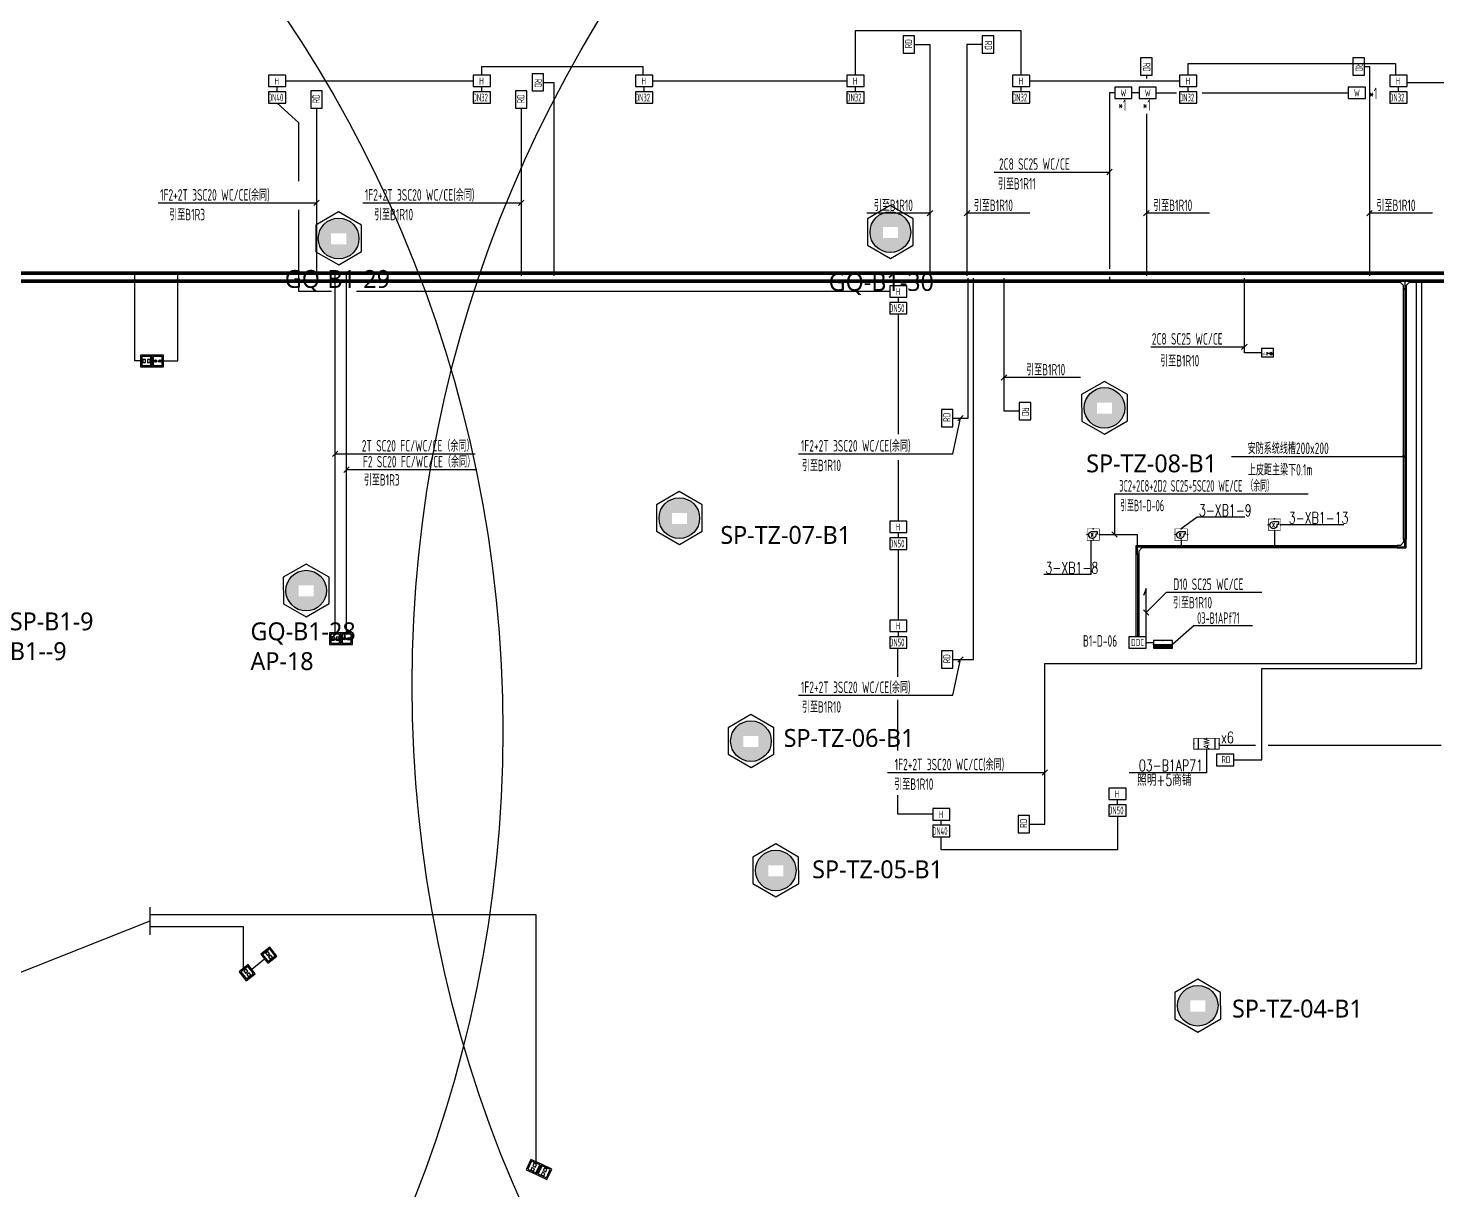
# Model space of a CAD drawing. Extents: x 0 to 3879896, y -114000 to 391286.
# Drawn here: x 2031749 to 2086925, y 274638 to 320135 of the extents above; entities that cross this region are included whole.
import ezdxf
from ezdxf.enums import TextEntityAlignment as Align

# ---------------------------------------------------------------- set-up
doc = ezdxf.new("R2010")
doc.units = 0
doc.header["$LTSCALE"] = 1000
doc.header["$MEASUREMENT"] = 0
doc.layers.get('0').update_dxf_attribs({"linetype": 'CONTINUOUS'})
for name, color, linetype in [('AP', 7, 'CONTINUOUS'), ('CABLETRAY_DOTE', 5, 'CONTINUOUS'), ('CABLETRAY_WEAK', 6, 'CONTINUOUS'), ('E-L-LAMP', 11, 'CONTINUOUS'), ('T-BAS', 11, '485_LINE'), ('T-BSA TEXT', 7, '485_LINE'), ('T-I-CHANNELS', 2, 'CONTINUOUS'), ('T-METER DATA', 150, 'C_LINE'), ('T-R-INTEGRATE', 1, 'CONTINUOUS'), ('T-SYSTEM BLOCK', 4, 'CONTINUOUS'), ('T-TEXT', 7, 'CONTINUOUS'), ('T-TL', 2, 'CONTINUOUS'), ('WALL', 2, 'CONTINUOUS'), ('WIRE-通讯', 4, 'CONTINUOUS')]:
    doc.layers.add(name, color=color, linetype=linetype)
doc.styles.add('_TCH_LABEL', font='COMPLEX', dxfattribs={"bigfont": 'GBCBIG'})
doc.styles.add('_TEL_DIM', font='SIMPLEX', dxfattribs={"width": 0.8, "height": 3.5, "bigfont": 'HZTXT'})
doc.styles.add('GBSTYLE', font='gbxwxt.shx', dxfattribs={"width": 0.6, "bigfont": 'gbhzfs.shx'})
doc.styles.add('HZTXT1', font='txtd.shx', dxfattribs={"width": 0.7, "bigfont": 'hztxt.shx'})
doc.styles.get("Standard").update_dxf_attribs({"font": 'GBENOR', "bigfont": 'GBCBIG'})
doc.linetypes.add('485_LINE', pattern='A,25.7,-3.58,["485",Standard,S=2.54,R=0,X=-3.2,Y=-1.27],-3.85', length=33.13)
doc.linetypes.add('C_LINE', pattern='A,25.7,-2.08,["C",Standard,S=2.54,R=0,X=-0.54,Y=-1.27],-2.35', length=30.13)

# ---------------------------------------------------------------- blocks, each defined once
blk = doc.blocks.new('空调抄费表')
at = {"layer": 'T-SYSTEM BLOCK'}
blk.add_lwpolyline([(-338, 0), (338, 0), (338, 450), (-338, 450)], close=True, dxfattribs=at)
at = {"layer": 'T-TEXT', "style": 'GBSTYLE', "width": 0.7}
blk.add_text('H', height=281, dxfattribs=at).set_placement((-106, 76))
blk = doc.blocks.new('A$C78FD1D7B')
at = {"layer": 'T-SYSTEM BLOCK'}
blk.add_lwpolyline([(-300, 0), (300, 0), (300, 400), (-300, 400)], close=True, dxfattribs=at)
at = {"layer": 'T-TEXT', "style": 'GBSTYLE', "width": 0.7}
blk.add_text('RD', height=250, dxfattribs=at).set_placement((-129, 88))
blk = doc.blocks.new('*X637')
at = {"color": 0}
for p, q in [((-250, 33), (-183, 100)), ((-250, 68), (-218, 100)), ((-247, 0), (-147, 100)), ((-212, 0), (-112, 100)), ((-177, 0), (-77, 100)), ((-141, 0), (-41, 100)), ((-106, 0), (-6, 100)), ((-71, 0), (29, 100)), ((-35, 0), (65, 100)), ((0, 0), (100, 100)), ((35, 0), (135, 100)), ((71, 0), (171, 100)), ((106, 0), (206, 100)), ((141, 0), (241, 100)), ((177, 0), (250, 73)), ((212, 0), (250, 38)), ((247, 0), (250, 3))]:
    blk.add_line(p, q, dxfattribs=at)
blk = doc.blocks.new('$equip$00001414')
for p, q in [((0.75, 0.6), (-0.75, 0.6)), ((-0.75, 0.6), (-0.75, 0)), ((-0.75, 0.3), (0.75, 0.3)), ((-0.75, 0), (0.75, 0)), ((0.75, 0), (0.75, 0.6))]:
    blk.add_line(p, q)
at = {"const_width": 0.3}
blk.add_lwpolyline([(-0.75, 0.15), (0.75, 0.15)], dxfattribs=at)
for p in [(-0.75, 0.3), (0, 0.6), (0, 0), (0.75, 0.3)]:
    blk.add_point(p)
at = {"xscale": 0.00300000000061118, "yscale": 0.00300000000061118, "zscale": 0.00300000000061118}
blk.add_blockref('*X637', (0, 0), dxfattribs=at)
at = {"style": '_TCH_LABEL', "flags": 9}
blk.add_attdef('A', (0, 0), '', height=0.00002, dxfattribs=at)
blk = doc.blocks.new('DDC')
at = {"layer": 'T-SYSTEM BLOCK'}
blk.add_lwpolyline([(-300, -400), (300, -400), (300, 0), (-300, 0)], close=True, dxfattribs=at)
at = {"layer": 'T-TEXT', "style": 'GBSTYLE', "width": 0.7}
blk.add_text('DDC', height=250, dxfattribs=at).set_placement((5, -324), align=Align.CENTER)
blk = doc.blocks.new('$equip_U$00000265(GZ顾恪)')
at = {"linetype": 'Continuous'}
for p, q in [((-0.54, 0.7), (-0.54, 0)), ((0.54, 0.7), (0.54, 0))]:
    blk.add_line(p, q, dxfattribs=at)
at = {"const_width": 0.06}
blk.add_lwpolyline([(-0.82, 0.7), (0.82, 0.7), (0.82, 0), (-0.82, 0)], close=True, dxfattribs=at)
for p in [(-0.82, 0.35), (0, 0.7), (0, 0), (0.82, 0.35)]:
    blk.add_point(p)
at = {"color": 7, "style": '_TCH_LABEL'}
blk.add_attdef('$TEXT$', text='', height=0.36, dxfattribs=at).set_placement((-0.004, 0.344), align=Align.MIDDLE_CENTER)
at = {"color": 7, "style": '_TCH_LABEL', "flags": 1}
blk.add_attdef('A', text='', height=0.000025, dxfattribs=at).set_placement((0, 0), align=Align.MIDDLE_CENTER)
blk = doc.blocks.new('$equip_U$00000289(PC-201201232)')
at = {"const_width": 0.075}
blk.add_lwpolyline([(-0.9, 1.68), (-0.9, 0), (0.9, 0), (0.9, 1.68)], close=True, dxfattribs=at)
blk.add_lwpolyline([(0.58, 1.3), (0.58, 0.89), (0.37, 0.89, -2.805884), (-0.14, 1.3)], format="xyb", close=True)
for p in [(-0.9, 0.84), (0, 1.68), (0, 0), (0.9, 0.84)]:
    blk.add_point(p)
at = {"color": 7, "style": '_TCH_LABEL'}
blk.add_attdef('$TEXT$', text='', height=0.5, dxfattribs=at).set_placement((-0.15, 0.79), align=Align.MIDDLE_CENTER)
at = {"color": 7, "style": '_TEL_DIM', "flags": 1}
blk.add_attdef('A', text='', height=0.000025, dxfattribs=at).set_placement((0, 0), align=Align.MIDDLE_CENTER)
blk = doc.blocks.new('T-D2T')
at = {"layer": 'T-SYSTEM BLOCK'}
for points in [[(0, 0), (450, 0), (450, 450), (0, 450)], [(50, 50), (400, 50), (400, 400), (50, 400)], [(87, 169), (199, 169), (199, 281), (87, 281)], [(271, 169), (383, 169), (383, 281), (271, 281)]]:
    blk.add_lwpolyline(points, close=True, dxfattribs=at)
blk = doc.blocks.new('GX')
at = {"layer": 'T-R-INTEGRATE'}
h = blk.add_hatch(color=256, dxfattribs=at)
edge = h.paths.add_edge_path()
edge.add_arc((137, 0), 50, 0, 360)
h = blk.add_hatch(color=256, dxfattribs=at)
edge = h.paths.add_edge_path()
edge.add_arc((312, 0), 50, 0, 360)
for p, q in [((400, 175), (50, 175)), ((50, 175), (50, -175)), ((400, -175), (400, 175)), ((50, -175), (400, -175))]:
    blk.add_line(p, q, dxfattribs=at)
blk.add_lwpolyline([(0, -225), (450, -225), (450, 225), (0, 225)], close=True, dxfattribs=at)
for centre in [(137, 0), (312, 0)]:
    blk.add_circle(centre, 50, dxfattribs=at)
blk = doc.blocks.new('E-017')
at = {"layer": 'E-L-LAMP'}
for p, q in [((0, 150), (0, -150)), ((150, -150), (-150, -150))]:
    blk.add_line(p, q, dxfattribs=at)
for radius in [150, 100]:
    blk.add_circle((0, 300), radius, dxfattribs=at)
blk = doc.blocks.new('抄表水表')
at = {"layer": 'T-SYSTEM BLOCK'}
blk.add_lwpolyline([(-338, 0), (338, 0), (338, 450), (-338, 450)], close=True, dxfattribs=at)
at = {"layer": 'T-TEXT', "style": 'GBSTYLE', "width": 0.7}
blk.add_text('W', height=281, dxfattribs=at).set_placement((-113, 83))
blk = doc.blocks.new('A$C78191958')
at = {"layer": 'T-METER DATA'}
for p in [(90288, 51248, 0), (91241, 51248, 0), (99434, 51248, 0)]:
    blk.add_blockref('抄表水表', p, dxfattribs=at)
at = {"layer": 'T-BSA TEXT', "linetype": 'ByBlock', "style": 'GBSTYLE', "width": 0.7}
for p in [(99916, 51224, 0), (90095, 50774, 0), (91048, 50774, 0)]:
    blk.add_text('*1', height=450, dxfattribs=at).set_placement(p)

msp = doc.modelspace()

# ---------------------------------------------------------------- hatches: boundary and pattern name
at = {"layer": 'T-TEXT', "linetype": 'ByBlock'}
h = msp.add_hatch(color=256, dxfattribs=at)
edge = h.paths.add_edge_path()
edge.add_arc((2085621.4, 303364.6), 37.5, 0, 360)
at = {"layer": 'WALL', "linetype": 'ByBlock'}
h = msp.add_hatch(dxfattribs=at)
h.set_pattern_fill('ESCHER', color=3)
h.set_pattern_definition([(60, (-811727.8, -2089618.995), (-30.47999999, -7e-09), [27.94, -2.54]), (180, (-811727.8, -2089618.995), (15.24, -26.3964543), [27.94, -2.54]), (300, (-811727.8, -2089618.995), (30.47999999, -7e-09), [27.94, -2.54]), (60, (-811725.26, -2089618.995), (-30.47999999, -7e-09), [5.08, -25.4]), (300, (-811725.26, -2089618.995), (30.47999999, -7e-09), [5.08, -25.4]), (60, (-811729.07, -2089616.795), (-30.47999999, -7e-09), [5.08, -25.4]), (180, (-811729.07, -2089616.795), (15.24, -26.3964543), [5.08, -25.4]), (300, (-811729.07, -2089621.194), (30.47999999, -7e-09), [5.08, -25.4]), (180, (-811729.07, -2089621.194), (15.24, -26.3964543), [5.08, -25.4]), (60, (-811737.96, -2089618.995), (-30.47999999, -7e-09), [5.08, -25.4]), (300, (-811737.96, -2089618.995), (30.47999999, -7e-09), [5.08, -25.4]), (60, (-811722.72, -2089627.793), (-30.47999999, -7e-09), [5.08, -25.4]), (180, (-811722.72, -2089627.793), (15.24, -26.3964543), [5.08, -25.4]), (300, (-811722.72, -2089610.196), (30.47999999, -7e-09), [5.08, -25.4]), (180, (-811722.72, -2089610.196), (15.24, -26.3964543), [5.08, -25.4]), (0, (-811722.72, -2089614.595), (-15.24, 26.3964543), [17.78, -12.7]), (0, (-811722.72, -2089623.394), (-15.24, 26.3964543), [17.78, -12.7]), (120, (-811726.53, -2089612.395), (-30.47999999, 7e-09), [17.78, -12.7]), (120, (-811734.15, -2089616.795), (-30.47999999, 7e-09), [17.78, -12.7]), (240, (-811734.15, -2089621.194), (15.23999999, -26.3964543), [17.78, -12.7]), (240, (-811726.53, -2089625.594), (15.23999999, -26.3964543), [17.78, -12.7])])
h.paths.add_polyline_path([(2064724, 312147.1, 1), (2066315.9, 312147.1, 1)])
h.paths.add_polyline_path([(2065814.3, 312352.1), (2065814.3, 311917.6), (2065226.3, 311917.6), (2065226.3, 312352.1)], flags=16)
h = msp.add_hatch(dxfattribs=at)
h.set_pattern_fill('ESCHER', color=3)
h.set_pattern_definition([(60, (-833337.8, -2089868.995), (-30.47999999, -7e-09), [27.94, -2.54]), (180, (-833337.8, -2089868.995), (15.24, -26.3964543), [27.94, -2.54]), (300, (-833337.8, -2089868.995), (30.47999999, -7e-09), [27.94, -2.54]), (60, (-833335.26, -2089868.995), (-30.47999999, -7e-09), [5.08, -25.4]), (300, (-833335.26, -2089868.995), (30.47999999, -7e-09), [5.08, -25.4]), (60, (-833339.07, -2089866.795), (-30.47999999, -7e-09), [5.08, -25.4]), (180, (-833339.07, -2089866.795), (15.24, -26.3964543), [5.08, -25.4]), (300, (-833339.07, -2089871.194), (30.47999999, -7e-09), [5.08, -25.4]), (180, (-833339.07, -2089871.194), (15.24, -26.3964543), [5.08, -25.4]), (60, (-833347.96, -2089868.995), (-30.47999999, -7e-09), [5.08, -25.4]), (300, (-833347.96, -2089868.995), (30.47999999, -7e-09), [5.08, -25.4]), (60, (-833332.72, -2089877.793), (-30.47999999, -7e-09), [5.08, -25.4]), (180, (-833332.72, -2089877.793), (15.24, -26.3964543), [5.08, -25.4]), (300, (-833332.72, -2089860.196), (30.47999999, -7e-09), [5.08, -25.4]), (180, (-833332.72, -2089860.196), (15.24, -26.3964543), [5.08, -25.4]), (0, (-833332.72, -2089864.595), (-15.24, 26.3964543), [17.78, -12.7]), (0, (-833332.72, -2089873.394), (-15.24, 26.3964543), [17.78, -12.7]), (120, (-833336.53, -2089862.395), (-30.47999999, 7e-09), [17.78, -12.7]), (120, (-833344.15, -2089866.795), (-30.47999999, 7e-09), [17.78, -12.7]), (240, (-833344.15, -2089871.194), (15.23999999, -26.3964543), [17.78, -12.7]), (240, (-833336.53, -2089875.594), (15.23999999, -26.3964543), [17.78, -12.7])])
h.paths.add_polyline_path([(2043114, 311897.1, 1), (2044705.9, 311897.1, 1)])
h.paths.add_polyline_path([(2044204.3, 312102.1), (2044204.3, 311667.6), (2043616.3, 311667.6), (2043616.3, 312102.1)], flags=16)
h = msp.add_hatch(dxfattribs=at)
h.set_pattern_fill('ESCHER', color=1)
h.set_pattern_definition([(60, (-803337.977, -2096503.475), (-30.47999999, -7e-09), [27.94, -2.54]), (180, (-803337.977, -2096503.475), (15.24, -26.3964543), [27.94, -2.54]), (300, (-803337.977, -2096503.475), (30.47999999, -7e-09), [27.94, -2.54]), (60, (-803335.437, -2096503.475), (-30.47999999, -7e-09), [5.08, -25.4]), (300, (-803335.437, -2096503.475), (30.47999999, -7e-09), [5.08, -25.4]), (60, (-803339.247, -2096501.275), (-30.47999999, -7e-09), [5.08, -25.4]), (180, (-803339.247, -2096501.275), (15.24, -26.3964543), [5.08, -25.4]), (300, (-803339.247, -2096505.675), (30.47999999, -7e-09), [5.08, -25.4]), (180, (-803339.247, -2096505.675), (15.24, -26.3964543), [5.08, -25.4]), (60, (-803348.137, -2096503.475), (-30.47999999, -7e-09), [5.08, -25.4]), (300, (-803348.137, -2096503.475), (30.47999999, -7e-09), [5.08, -25.4]), (60, (-803332.897, -2096512.274), (-30.47999999, -7e-09), [5.08, -25.4]), (180, (-803332.897, -2096512.274), (15.24, -26.3964543), [5.08, -25.4]), (300, (-803332.897, -2096494.676), (30.47999999, -7e-09), [5.08, -25.4]), (180, (-803332.897, -2096494.676), (15.24, -26.3964543), [5.08, -25.4]), (0, (-803332.897, -2096499.076), (-15.24, 26.3964543), [17.78, -12.7]), (0, (-803332.897, -2096507.874), (-15.24, 26.3964543), [17.78, -12.7]), (120, (-803336.707, -2096496.876), (-30.47999999, 7e-09), [17.78, -12.7]), (120, (-803344.327, -2096501.275), (-30.47999999, 7e-09), [17.78, -12.7]), (240, (-803344.327, -2096505.675), (15.23999999, -26.3964543), [17.78, -12.7]), (240, (-803336.707, -2096510.074), (15.23999999, -26.3964543), [17.78, -12.7])])
h.paths.add_polyline_path([(2073113.8, 305262.7, 1), (2074705.7, 305262.7, 1)])
h.paths.add_polyline_path([(2074204.2, 305467.6), (2074204.2, 305033.1), (2073616.1, 305033.1), (2073616.1, 305467.6)], flags=16)
h = msp.add_hatch(dxfattribs=at)
h.set_pattern_fill('ESCHER', color=1)
h.set_pattern_definition([(60, (-819993.55, -2100819.58), (-30.47999999, -7e-09), [27.94, -2.54]), (180, (-819993.55, -2100819.58), (15.24, -26.3964543), [27.94, -2.54]), (300, (-819993.55, -2100819.58), (30.47999999, -7e-09), [27.94, -2.54]), (60, (-819991.01, -2100819.58), (-30.47999999, -7e-09), [5.08, -25.4]), (300, (-819991.01, -2100819.58), (30.47999999, -7e-09), [5.08, -25.4]), (60, (-819994.82, -2100817.38), (-30.47999999, -7e-09), [5.08, -25.4]), (180, (-819994.82, -2100817.38), (15.24, -26.3964543), [5.08, -25.4]), (300, (-819994.82, -2100821.78), (30.47999999, -7e-09), [5.08, -25.4]), (180, (-819994.82, -2100821.78), (15.24, -26.3964543), [5.08, -25.4]), (60, (-820003.71, -2100819.58), (-30.47999999, -7e-09), [5.08, -25.4]), (300, (-820003.71, -2100819.58), (30.47999999, -7e-09), [5.08, -25.4]), (60, (-819988.47, -2100828.378), (-30.47999999, -7e-09), [5.08, -25.4]), (180, (-819988.47, -2100828.378), (15.24, -26.3964543), [5.08, -25.4]), (300, (-819988.47, -2100810.78), (30.47999999, -7e-09), [5.08, -25.4]), (180, (-819988.47, -2100810.78), (15.24, -26.3964543), [5.08, -25.4]), (0, (-819988.47, -2100815.18), (-15.24, 26.3964543), [17.78, -12.7]), (0, (-819988.47, -2100823.979), (-15.24, 26.3964543), [17.78, -12.7]), (120, (-819992.28, -2100812.98), (-30.47999999, 7e-09), [17.78, -12.7]), (120, (-819999.9, -2100817.38), (-30.47999999, 7e-09), [17.78, -12.7]), (240, (-819999.9, -2100821.78), (15.23999999, -26.3964543), [17.78, -12.7]), (240, (-819992.28, -2100826.178), (15.23999999, -26.3964543), [17.78, -12.7])])
h.paths.add_polyline_path([(2056458.2, 300946.5, 1), (2058050.2, 300946.5, 1)])
h.paths.add_polyline_path([(2057548.6, 301151.5), (2057548.6, 300717), (2056960.6, 300717), (2056960.6, 301151.5)], flags=16)
h = msp.add_hatch(dxfattribs=at)
h.set_pattern_fill('ESCHER', color=3)
h.set_pattern_definition([(60, (-834607.8, -2103658.995), (-30.47999999, -7e-09), [27.94, -2.54]), (180, (-834607.8, -2103658.995), (15.24, -26.3964543), [27.94, -2.54]), (300, (-834607.8, -2103658.995), (30.47999999, -7e-09), [27.94, -2.54]), (60, (-834605.26, -2103658.995), (-30.47999999, -7e-09), [5.08, -25.4]), (300, (-834605.26, -2103658.995), (30.47999999, -7e-09), [5.08, -25.4]), (60, (-834609.07, -2103656.795), (-30.47999999, -7e-09), [5.08, -25.4]), (180, (-834609.07, -2103656.795), (15.24, -26.3964543), [5.08, -25.4]), (300, (-834609.07, -2103661.194), (30.47999999, -7e-09), [5.08, -25.4]), (180, (-834609.07, -2103661.194), (15.24, -26.3964543), [5.08, -25.4]), (60, (-834617.96, -2103658.995), (-30.47999999, -7e-09), [5.08, -25.4]), (300, (-834617.96, -2103658.995), (30.47999999, -7e-09), [5.08, -25.4]), (60, (-834602.72, -2103667.793), (-30.47999999, -7e-09), [5.08, -25.4]), (180, (-834602.72, -2103667.793), (15.24, -26.3964543), [5.08, -25.4]), (300, (-834602.72, -2103650.196), (30.47999999, -7e-09), [5.08, -25.4]), (180, (-834602.72, -2103650.196), (15.24, -26.3964543), [5.08, -25.4]), (0, (-834602.72, -2103654.595), (-15.24, 26.3964543), [17.78, -12.7]), (0, (-834602.72, -2103663.394), (-15.24, 26.3964543), [17.78, -12.7]), (120, (-834606.53, -2103652.395), (-30.47999999, 7e-09), [17.78, -12.7]), (120, (-834614.15, -2103656.795), (-30.47999999, 7e-09), [17.78, -12.7]), (240, (-834614.15, -2103661.194), (15.23999999, -26.3964543), [17.78, -12.7]), (240, (-834606.53, -2103665.594), (15.23999999, -26.3964543), [17.78, -12.7])])
h.paths.add_polyline_path([(2041844, 298107.1, 1), (2043435.9, 298107.1, 1)])
h.paths.add_polyline_path([(2042934.3, 298312.1), (2042934.3, 297877.6), (2042346.3, 297877.6), (2042346.3, 298312.1)], flags=16)
h = msp.add_hatch(dxfattribs=at)
h.set_pattern_fill('ESCHER', color=1)
h.set_pattern_definition([(60, (-817188.045, -2109553.507), (-30.47999999, -7e-09), [27.94, -2.54]), (180, (-817188.045, -2109553.507), (15.24, -26.3964543), [27.94, -2.54]), (300, (-817188.045, -2109553.507), (30.47999999, -7e-09), [27.94, -2.54]), (60, (-817185.505, -2109553.507), (-30.47999999, -7e-09), [5.08, -25.4]), (300, (-817185.505, -2109553.507), (30.47999999, -7e-09), [5.08, -25.4]), (60, (-817189.315, -2109551.307), (-30.47999999, -7e-09), [5.08, -25.4]), (180, (-817189.315, -2109551.307), (15.24, -26.3964543), [5.08, -25.4]), (300, (-817189.315, -2109555.706), (30.47999999, -7e-09), [5.08, -25.4]), (180, (-817189.315, -2109555.706), (15.24, -26.3964543), [5.08, -25.4]), (60, (-817198.205, -2109553.507), (-30.47999999, -7e-09), [5.08, -25.4]), (300, (-817198.205, -2109553.507), (30.47999999, -7e-09), [5.08, -25.4]), (60, (-817182.965, -2109562.305), (-30.47999999, -7e-09), [5.08, -25.4]), (180, (-817182.965, -2109562.305), (15.24, -26.3964543), [5.08, -25.4]), (300, (-817182.965, -2109544.708), (30.47999999, -7e-09), [5.08, -25.4]), (180, (-817182.965, -2109544.708), (15.24, -26.3964543), [5.08, -25.4]), (0, (-817182.965, -2109549.107), (-15.24, 26.3964543), [17.78, -12.7]), (0, (-817182.965, -2109557.906), (-15.24, 26.3964543), [17.78, -12.7]), (120, (-817186.775, -2109546.908), (-30.47999999, 7e-09), [17.78, -12.7]), (120, (-817194.395, -2109551.307), (-30.47999999, 7e-09), [17.78, -12.7]), (240, (-817194.395, -2109555.706), (15.23999999, -26.3964543), [17.78, -12.7]), (240, (-817186.775, -2109560.106), (15.23999999, -26.3964543), [17.78, -12.7])])
h.paths.add_polyline_path([(2059263.7, 292212.6, 1), (2060855.7, 292212.6, 1)])
h.paths.add_polyline_path([(2060354.1, 292417.6), (2060354.1, 291983.1), (2059766.1, 291983.1), (2059766.1, 292417.6)], flags=16)
h = msp.add_hatch(dxfattribs=at)
h.set_pattern_fill('ESCHER', color=1)
h.set_pattern_definition([(60, (-816216.91, -2114621.325), (-30.47999999, -7e-09), [27.94, -2.54]), (180, (-816216.91, -2114621.325), (15.24, -26.3964543), [27.94, -2.54]), (300, (-816216.91, -2114621.325), (30.47999999, -7e-09), [27.94, -2.54]), (60, (-816214.37, -2114621.325), (-30.47999999, -7e-09), [5.08, -25.4]), (300, (-816214.37, -2114621.325), (30.47999999, -7e-09), [5.08, -25.4]), (60, (-816218.18, -2114619.125), (-30.47999999, -7e-09), [5.08, -25.4]), (180, (-816218.18, -2114619.125), (15.24, -26.3964543), [5.08, -25.4]), (300, (-816218.18, -2114623.525), (30.47999999, -7e-09), [5.08, -25.4]), (180, (-816218.18, -2114623.525), (15.24, -26.3964543), [5.08, -25.4]), (60, (-816227.07, -2114621.325), (-30.47999999, -7e-09), [5.08, -25.4]), (300, (-816227.07, -2114621.325), (30.47999999, -7e-09), [5.08, -25.4]), (60, (-816211.83, -2114630.124), (-30.47999999, -7e-09), [5.08, -25.4]), (180, (-816211.83, -2114630.124), (15.24, -26.3964543), [5.08, -25.4]), (300, (-816211.83, -2114612.526), (30.47999999, -7e-09), [5.08, -25.4]), (180, (-816211.83, -2114612.526), (15.24, -26.3964543), [5.08, -25.4]), (0, (-816211.83, -2114616.926), (-15.24, 26.3964543), [17.78, -12.7]), (0, (-816211.83, -2114625.724), (-15.24, 26.3964543), [17.78, -12.7]), (120, (-816215.64, -2114614.726), (-30.47999999, 7e-09), [17.78, -12.7]), (120, (-816223.26, -2114619.125), (-30.47999999, 7e-09), [17.78, -12.7]), (240, (-816223.26, -2114623.525), (15.23999999, -26.3964543), [17.78, -12.7]), (240, (-816215.64, -2114627.924), (15.23999999, -26.3964543), [17.78, -12.7])])
h.paths.add_polyline_path([(2060234.9, 287144.8, 1), (2061826.8, 287144.8, 1)])
h.paths.add_polyline_path([(2061325.2, 287349.8), (2061325.2, 286915.3), (2060737.2, 286915.3), (2060737.2, 287349.8)], flags=16)
h = msp.add_hatch(dxfattribs=at)
h.set_pattern_fill('ESCHER', color=1)
h.set_pattern_definition([(60, (-799687.496, -2119917.644), (-30.47999999, -7e-09), [27.94, -2.54]), (180, (-799687.496, -2119917.644), (15.24, -26.3964543), [27.94, -2.54]), (300, (-799687.496, -2119917.644), (30.47999999, -7e-09), [27.94, -2.54]), (60, (-799684.956, -2119917.644), (-30.47999999, -7e-09), [5.08, -25.4]), (300, (-799684.956, -2119917.644), (30.47999999, -7e-09), [5.08, -25.4]), (60, (-799688.766, -2119915.445), (-30.47999999, -7e-09), [5.08, -25.4]), (180, (-799688.766, -2119915.445), (15.24, -26.3964543), [5.08, -25.4]), (300, (-799688.766, -2119919.844), (30.47999999, -7e-09), [5.08, -25.4]), (180, (-799688.766, -2119919.844), (15.24, -26.3964543), [5.08, -25.4]), (60, (-799697.656, -2119917.644), (-30.47999999, -7e-09), [5.08, -25.4]), (300, (-799697.656, -2119917.644), (30.47999999, -7e-09), [5.08, -25.4]), (60, (-799682.416, -2119926.443), (-30.47999999, -7e-09), [5.08, -25.4]), (180, (-799682.416, -2119926.443), (15.24, -26.3964543), [5.08, -25.4]), (300, (-799682.416, -2119908.846), (30.47999999, -7e-09), [5.08, -25.4]), (180, (-799682.416, -2119908.846), (15.24, -26.3964543), [5.08, -25.4]), (0, (-799682.416, -2119913.245), (-15.24, 26.3964543), [17.78, -12.7]), (0, (-799682.416, -2119922.044), (-15.24, 26.3964543), [17.78, -12.7]), (120, (-799686.226, -2119911.045), (-30.47999999, 7e-09), [17.78, -12.7]), (120, (-799693.846, -2119915.445), (-30.47999999, 7e-09), [17.78, -12.7]), (240, (-799693.846, -2119919.844), (15.23999999, -26.3964543), [17.78, -12.7]), (240, (-799686.226, -2119924.244), (15.23999999, -26.3964543), [17.78, -12.7])])
h.paths.add_polyline_path([(2076764.3, 281848.5, 1), (2078356.2, 281848.5, 1)])
h.paths.add_polyline_path([(2077854.6, 282053.5), (2077854.6, 281619), (2077266.6, 281619), (2077266.6, 282053.5)], flags=16)

# ---------------------------------------------------------------- linework, layer by layer
at = {"layer": 'CABLETRAY_DOTE'}
msp.add_line((2097271.4, 310536.8, 0), (2013321.4, 310536.8, 0), dxfattribs=at)
at = {"layer": 'CABLETRAY_DOTE', "linetype": 'ByBlock'}
for p, q in [((2085371.4, 310227.2, 0), (2013498, 310227.2, 0)), ((2085371.4, 310227.2, 0), (2085971.4, 310227.2, 0)), ((2085671.4, 310227.2, 0), (2085671.4, 309927.2, 0)), ((2097671.4, 310227.2, 0), (2085971.4, 310227.2, 0)), ((2085671.4, 309927.2, 0), (2085671.4, 300128, 0)), ((2075197.8, 299528, 0), (2075197.8, 299828, 0)), ((2075197.8, 299828, 0), (2075497.8, 299828, 0)), ((2085371.4, 299828, 0), (2075497.8, 299828, 0)), ((2085371.4, 299828, 0), (2085671.4, 299828, 0)), ((2085671.4, 299828, 0), (2085671.4, 300128, 0)), ((2075197.8, 299528, 0), (2075197.8, 296300.5, 0))]:
    msp.add_line(p, q, dxfattribs=at)
at = {"layer": 'CABLETRAY_WEAK', "linetype": 'ByBlock'}
for p, q in [((2013498, 310277.2, 0), (2085371.4, 310277.2, 0)), ((2085371.4, 310177.2, 0), (2013498, 310177.2, 0)), ((2085371.4, 310277.2, 0), (2085371.4, 310177.2, 0)), ((2085371.4, 310277.2, 0), (2085971.4, 310277.2, 0)), ((2085371.4, 310177.2, 0), (2085371.4, 310277.2, 0)), ((2085496.4, 310177.2, 0), (2085371.4, 310177.2, 0)), ((2085621.4, 310052.2, 0), (2085496.4, 310177.2, 0)), ((2085846.4, 310177.2, 0), (2085721.4, 310052.2, 0)), ((2085971.4, 310177.2, 0), (2085846.4, 310177.2, 0)), ((2085971.4, 310177.2, 0), (2085971.4, 310277.2, 0)), ((2085971.4, 310277.2, 0), (2097671.4, 310277.2, 0)), ((2085971.4, 310277.2, 0), (2085971.4, 310177.2, 0)), ((2097671.4, 310177.2, 0), (2085971.4, 310177.2, 0)), ((2085621.4, 309927.2, 0), (2085621.4, 310052.2, 0)), ((2085621.4, 300128, 0), (2085621.4, 309927.2, 0)), ((2085621.4, 309927.2, 0), (2085721.4, 309927.2, 0)), ((2085721.4, 309927.2, 0), (2085621.4, 309927.2, 0)), ((2085721.4, 310052.2, 0), (2085721.4, 309927.2, 0)), ((2085721.4, 309927.2, 0), (2085721.4, 300128, 0)), ((2075147.8, 299528, 0), (2075147.8, 299878, 0)), ((2075147.8, 299878, 0), (2075497.8, 299878, 0)), ((2075372.8, 299778, 0), (2075247.8, 299653, 0)), ((2075247.8, 299653, 0), (2075247.8, 299528, 0)), ((2075497.8, 299778, 0), (2075372.8, 299778, 0)), ((2075497.8, 299778, 0), (2075497.8, 299878, 0)), ((2075497.8, 299878, 0), (2085371.4, 299878, 0)), ((2075497.8, 299878, 0), (2075497.8, 299778, 0)), ((2085371.4, 299778, 0), (2075497.8, 299778, 0)), ((2085371.4, 299878, 0), (2085371.4, 299778, 0)), ((2085496.4, 299878, 0), (2085371.4, 299878, 0)), ((2085371.4, 299878, 0), (2085371.4, 299778, 0)), ((2085371.4, 299778, 0), (2085721.4, 299778, 0)), ((2085621.4, 300003, 0), (2085496.4, 299878, 0)), ((2085721.4, 300128, 0), (2085621.4, 300128, 0)), ((2085721.4, 300128, 0), (2085621.4, 300128, 0)), ((2085621.4, 300128, 0), (2085621.4, 300003, 0)), ((2085721.4, 299778, 0), (2085721.4, 300128, 0)), ((2075147.8, 296300.5, 0), (2075147.8, 299528, 0)), ((2075147.8, 299528, 0), (2075247.8, 299528, 0)), ((2075247.8, 299528, 0), (2075147.8, 299528, 0)), ((2075247.8, 299528, 0), (2075247.8, 296300.5, 0)), ((2075247.8, 296300.5, 0), (2075147.8, 296300.5, 0))]:
    msp.add_line(p, q, dxfattribs=at)
at = {"layer": 'E-L-LAMP', "elevation": 0}
msp.add_lwpolyline([(2080073.2, 307424.7), (2079385.4, 307424.7), (2079385.4, 310339.9)], dxfattribs=at)
msp.add_lwpolyline([(2080073.2, 307599), (2080519.7, 307599), (2080519.7, 307250.5), (2080073.2, 307250.5)], close=True, dxfattribs=at)
at = {"layer": 'T-BAS', "linetype": 'ByBlock'}
for p, q in [((2077543.6, 300984.5), (2076912.3, 300528, 0)), ((2079399.8, 300984.5), (2077543.6, 300984.5)), ((2073707, 300303, 0), (2075197.8, 300303, 0)), ((2075197.8, 299828), (2075197.8, 300303)), ((2080562.3, 300464.6), (2080562.3, 299878)), ((2083283.2, 300689.6), (2080802.6, 300689.6)), ((2073390, 298732.7), (2073390, 300078, 0)), ((2076912.3, 300078, 0), (2076912.3, 299878)), ((2073390, 298732.7), (2071533.8, 298732.7)), ((2077422.9, 296737.8, 0), (2076572.4, 296000.5, 0)), ((2077422.9, 296737.8, 0), (2079698.8, 296737.8, 0)), ((2075535.3, 296075.5, 0), (2075822.4, 296075.5, 0))]:
    msp.add_line(p, q, dxfattribs=at)
at = {"layer": 'T-BAS', "color": 1, "linetype": 'ByBlock'}
for p, q in [((2075535.3, 298196.1, 0), (2075433.9, 297916.1, 0)), ((2075535.3, 296300.5, 0), (2075535.3, 298196.1, 0))]:
    msp.add_line(p, q, dxfattribs=at)
at = {"layer": 'T-BSA TEXT', "linetype": 'ByBlock'}
for p, q in [((2074001.7, 314395.3, 0), (2074213.8, 314607.4, 0)), ((2069582.7, 314501.3, 0), (2074107.8, 314501.3, 0)), ((2042934.4, 313188.8, 0), (2043146.6, 313401, 0)), ((2050955.5, 313188.8, 0), (2051167.6, 313401, 0)), ((2036836.7, 313294.9, 0), (2043040.5, 313294.9, 0)), ((2044857.8, 313294.9, 0), (2051061.6, 313294.9, 0)), ((2067071.4, 312890.4), (2064603.7, 312890.4)), ((2066965.4, 312784.4), (2067177.5, 312996.5)), ((2068415.4, 312784.4), (2068627.5, 312996.5)), ((2070989.2, 312890.4), (2068521.4, 312890.4)), ((2075440.4, 312784.4), (2075652.5, 312996.5)), ((2078014.2, 312890.4), (2075546.4, 312890.4)), ((2084184.8, 312784.4), (2084396.9, 312996.5)), ((2086758.6, 312890.4), (2084290.9, 312890.4)), ((2075722.4, 307655.5, 0), (2079385.4, 307655.5, 0)), ((2079279.4, 307549.4, 0), (2079491.5, 307761.5, 0)), ((2069865.4, 306348.5, 0), (2070077.5, 306560.6, 0)), ((2072973.5, 306454.5, 0), (2069971.4, 306454.5, 0)), ((2067971.4, 303468.4, 0), (2068271.4, 304863, 0)), ((2068165.4, 304756.9, 0), (2068377.5, 304969, 0)), ((2043666.2, 303362.7, 0), (2043878.3, 303574.8, 0)), ((2043772.3, 303468.7, 0), (2049255.2, 303468.7, 0)), ((2044115.4, 302738.4, 0), (2044327.5, 302950.6, 0)), ((2061923.3, 303468.4, 0), (2067971.4, 303468.4, 0)), ((2044221.4, 302844.5, 0), (2049325, 302844.5, 0)), ((2074294.8, 301898.8, 0), (2081881.2, 301898.8)), ((2074294.8, 301898.8, 0), (2074294.8, 300303)), ((2074188.8, 300409), (2074400.9, 300196.9)), ((2076337.4, 298045.3), (2075535.3, 297248.3, 0)), ((2076337.4, 298045.3), (2080069.5, 298045.3)), ((2075429.3, 297354.3, 0), (2075641.4, 297142.2, 0)), ((2067971.4, 294011.3, 0), (2068271.4, 295405.9, 0)), ((2068165.4, 295299.8, 0), (2068377.5, 295512, 0)), ((2061923.3, 294011.3, 0), (2067971.4, 294011.3, 0)), ((2065405.9, 290986.2, 0), (2071573.1, 290986.2, 0)), ((2071467, 290880.2, 0), (2071679.1, 291092.3, 0))]:
    msp.add_line(p, q, dxfattribs=at)
at = {"layer": 'T-I-CHANNELS'}
for p, q in [((2013321.4, 310586.8, 0), (2097271.4, 310586.8, 0)), ((2097271.4, 310486.8, 0), (2013321.4, 310486.8, 0))]:
    msp.add_line(p, q, dxfattribs=at)
at = {"layer": 'T-METER DATA', "linetype": 'ByBlock'}
for p, q in [((2064154.3, 318296.7, 0), (2064154.3, 320047.4, 0)), ((2064154.3, 320047.4, 0), (2070625, 320047.4, 0)), ((2070625, 320047.4, 0), (2070625, 318296.7, 0)), ((2049519.4, 318296.7, 0), (2049519.4, 318629, 0)), ((2049519.4, 318629, 0), (2055819.3, 318629, 0)), ((2055819.3, 318629, 0), (2055819.3, 318296.7, 0)), ((2077187.2, 318296.7, 0), (2077187.2, 318751.4, 0)), ((2077187.2, 318751.4, 0), (2085307, 318751.4, 0)), ((2085307, 318751.4, 0), (2085307, 318296.7, 0)), ((2041835.8, 318071.7, 0), (2049181.9, 318071.7, 0)), ((2056211.2, 318071.7, 0), (2063816.8, 318071.7, 0)), ((2070982.3, 318071.7, 0), (2076849.7, 318071.7, 0)), ((2099446.8, 317994.4), (2085756.9, 317994.4, 0)), ((2074307.8, 317603.5), (2074107.8, 317603.5)), ((2074107.8, 317603.5), (2074107.8, 310704, 0)), ((2075260.1, 317603.5), (2074982.8, 317603.5)), ((2075935.1, 317603.5), (2076731.4, 317603.5)), ((2077739.8, 317603.5), (2083453.4, 317603.5)), ((2042352.9, 316431.5), (2041498.3, 317192.2, 0)), ((2042352.9, 314141.3), (2042352.9, 316431.5)), ((2042352.9, 309821.7), (2042352.9, 313014.2)), ((2074107.8, 310395.7, 0), (2074107.8, 310277.2, 0)), ((2043629.7, 309821.7), (2042352.9, 309821.7)), ((2065495, 309821.7), (2044611.6, 309821.7)), ((2065832.5, 304235.7), (2065832.5, 308942.2)), ((2065832.5, 300827.7), (2065832.5, 303212.5)), ((2065832.5, 296955.1), (2065832.5, 299723.2)), ((2065811.6, 294730.5), (2065811.6, 295850.6)), ((2065811.6, 291848.9), (2065811.6, 293829.1)), ((2077903, 291900.5, 0), (2077903, 290975.6, 0)), ((2078395.2, 292050.5, 0), (2079817.1, 292050.5, 0)), ((2080318.6, 292050.5, 0), (2087091, 292050.5, 0)), ((2077903, 290975.6, 0), (2074875.8, 290975.6, 0)), ((2065811.6, 289346.3), (2065811.6, 290100.5)), ((2067178, 289346.3), (2065811.6, 289346.3)), ((2074413.4, 289270.9), (2074413.4, 287953.9)), ((2067515.3, 287953.9), (2067515.3, 288466.8)), ((2074413.4, 287953.9), (2067515.3, 287953.9))]:
    msp.add_line(p, q, dxfattribs=at)
at = {"layer": 'T-METER DATA', "color": 1, "linetype": 'ByBlock'}
for centre in [(2096786.1, 294399.5), (2000340.4, 292621.3), (2135196, 227796.6)]:
    msp.add_circle(centre, 50000, dxfattribs=at)
at = {"layer": 'T-R-INTEGRATE', "linetype": 'ByBlock'}
for p, q in [((2066471.4, 319494), (2067071.4, 319494)), ((2067071.4, 319494), (2067071.4, 310439.9, 0)), ((2069121.4, 319494), (2068521.4, 319494)), ((2068521.4, 319494), (2068521.4, 310439.9, 0)), ((2084090.9, 318638), (2084290.9, 318638)), ((2084290.9, 318638, 0), (2084290.9, 310439.9, 0)), ((2051936.6, 318013, 0), (2052336.6, 318013, 0)), ((2052336.6, 318013, 0), (2052336.6, 310439.9, 0)), ((2075546.4, 318300.5), (2075546.4, 318159.3)), ((2043040.5, 317000.5, 0), (2043040.5, 310439.9, 0)), ((2051061.6, 317000.5, 0), (2051061.6, 310439.9, 0)), ((2075546.4, 316783.3), (2075546.4, 310439.9, 0)), ((2037612.6, 307100.1), (2037612.6, 310486.8, 0)), ((2068571.4, 304863, 0), (2068571.4, 310339.9, 0)), ((2068771.4, 295405.9, 0), (2068771.4, 310339.9, 0)), ((2069971.4, 305139, 0), (2069971.4, 310339.9, 0)), ((2086121.4, 310177.2, 0), (2086121.4, 295250.5)), ((2086321.4, 310177.2, 0), (2086321.4, 295050.5)), ((2037046, 307100.1), (2037612.6, 307100.1)), ((2070571.4, 305139, 0), (2069971.4, 305139, 0)), ((2067971.4, 304863, 0), (2068571.4, 304863, 0)), ((2067971.4, 295405.9, 0), (2068771.4, 295405.9, 0)), ((2071573.1, 288963, 0), (2071573.1, 295250.5, 0)), ((2071573.1, 295250.5, 0), (2086121.4, 295250.5, 0)), ((2080071.4, 291475.5, 0), (2080071.4, 295050.5, 0)), ((2080071.4, 295050.5, 0), (2086321.4, 295050.5, 0)), ((2078971.4, 291475.5, 0), (2080071.4, 291475.5, 0)), ((2070973.1, 288963, 0), (2071573.1, 288963, 0))]:
    msp.add_line(p, q, dxfattribs=at)
at = {"layer": 'T-R-INTEGRATE'}
msp.add_line((2044221.4, 296450.7, 0), (2044221.4, 310486.8, 0), dxfattribs=at)
at = {"layer": 'T-SYSTEM BLOCK'}
for p, q in [((2041498.3, 317642.2, 0), (2041498.3, 317846.7, 0)), ((2049519.4, 317642.2, 0), (2049519.4, 317846.7, 0)), ((2055873.7, 317642.2, 0), (2055873.7, 317846.7, 0)), ((2064154.3, 317642.2, 0), (2064154.3, 317846.7, 0)), ((2070644.8, 317642.2, 0), (2070644.8, 317846.7, 0)), ((2077187.2, 317642.2, 0), (2077187.2, 317846.7, 0)), ((2085419.4, 317642.2, 0), (2085419.4, 317846.7, 0)), ((2065832.5, 309392.2), (2065832.5, 309596.7)), ((2065832.5, 300173.2), (2065832.5, 300377.7)), ((2065832.5, 296300.6), (2065832.5, 296505.1)), ((2074413.4, 289720.9), (2074413.4, 289925.5)), ((2067515.5, 288916.8), (2067515.5, 289121.3))]:
    msp.add_line(p, q, dxfattribs=at)
at = {"layer": 'T-SYSTEM BLOCK', "elevation": 0}
for points in [[(2041160.8, 317192.2), (2041835.8, 317192.2), (2041835.8, 317642.2), (2041160.8, 317642.2)], [(2049181.9, 317192.2), (2049856.9, 317192.2), (2049856.9, 317642.2), (2049181.9, 317642.2)], [(2055536.2, 317192.2), (2056211.2, 317192.2), (2056211.2, 317642.2), (2055536.2, 317642.2)], [(2063816.8, 317192.2), (2064491.8, 317192.2), (2064491.8, 317642.2), (2063816.8, 317642.2)], [(2070307.3, 317192.2), (2070982.3, 317192.2), (2070982.3, 317642.2), (2070307.3, 317642.2)], [(2076849.7, 317192.2), (2077524.7, 317192.2), (2077524.7, 317642.2), (2076849.7, 317642.2)], [(2085081.9, 317192.2), (2085756.9, 317192.2), (2085756.9, 317642.2), (2085081.9, 317642.2)]]:
    msp.add_lwpolyline(points, close=True, dxfattribs=at)
at = {"layer": 'T-SYSTEM BLOCK'}
for points in [[(2065495, 308942.2), (2066170, 308942.2), (2066170, 309392.2), (2065495, 309392.2)], [(2065495, 299723.2), (2066170, 299723.2), (2066170, 300173.2), (2065495, 300173.2)], [(2065495, 295850.6), (2066170, 295850.6), (2066170, 296300.6), (2065495, 296300.6)], [(2074075.9, 289270.9), (2074750.9, 289270.9), (2074750.9, 289720.9), (2074075.9, 289720.9)], [(2067178, 288466.8), (2067853, 288466.8), (2067853, 288916.8), (2067178, 288916.8)]]:
    msp.add_lwpolyline(points, close=True, dxfattribs=at)
at = {"layer": 'T-TEXT', "linetype": 'ByBlock'}
msp.add_line((2078881.2, 303364.6, 0), (2085621.4, 303364.6, 0), dxfattribs=at)
msp.add_circle((2085621.4, 303364.6, 0), 37.5, dxfattribs=at)
at = {"layer": 'T-TL', "linetype": 'ByBlock'}
msp.add_line((2043772.3, 296450.7, 0), (2043772.3, 310486.8, 0), dxfattribs=at)
at = {"layer": 'T-TL', "linetype": 'ByBlock', "elevation": 0}
msp.add_lwpolyline([(2036147.7, 307100.1), (2035932.8, 307100.1), (2035932.8, 310486.8)], dxfattribs=at)
at = {"layer": 'T-TL', "elevation": 0}
for points in [[(2036530.6, 284627.4), (2036530.6, 285707.6)], [(2051647, 275735.5), (2051647, 285402.4), (2036530.6, 285402.4)], [(2002101.6, 283037.2), (2031132.4, 283037.2), (2036530.6, 285167.5)], [(2040188, 283318.4), (2040188, 284934.5), (2036530.6, 284934.5)], [(2040503.4, 283280.4), (2041001.6, 283690.5)]]:
    msp.add_lwpolyline(points, dxfattribs=at)
at = {"layer": 'WALL', "color": 3, "linetype": 'ByBlock'}
for points in [[(2044807.9, 311386.3), (2044805.2, 312421.9), (2043907.1, 312937.4), (2043011.5, 312417.3), (2043014.1, 311381.7), (2043912.3, 310866.2)], [(2066417.9, 311636.3), (2066415.2, 312671.9), (2065517.1, 313187.4), (2064621.5, 312667.3), (2064624.1, 311631.7), (2065522.3, 311116.2)], [(2043537.9, 297596.3), (2043535.2, 298631.9), (2042637.1, 299147.4), (2041741.5, 298627.3), (2041744.1, 297591.7), (2042642.3, 297076.2)]]:
    msp.add_lwpolyline(points, close=True, dxfattribs=at)
at = {"layer": 'WALL', "color": 1, "linetype": 'ByBlock'}
for points in [[(2074807.7, 304751.8), (2074805.1, 305787.4), (2073906.9, 306302.9), (2073011.3, 305782.9), (2073014, 304747.2), (2073912.1, 304231.7)], [(2058152.1, 300435.7), (2058149.5, 301471.3), (2057251.3, 301986.8), (2056355.8, 301466.8), (2056358.4, 300431.1), (2057256.6, 299915.6)], [(2060957.6, 291701.8), (2060955, 292737.4), (2060056.8, 293252.9), (2059161.3, 292732.8), (2059163.9, 291697.2), (2060062.1, 291181.7)], [(2061928.8, 286634), (2061926.1, 287669.6), (2061027.9, 288185.1), (2060132.4, 287665), (2060135, 286629.4), (2061033.2, 286113.9)], [(2078458.2, 281337.6), (2078455.5, 282373.2), (2077557.4, 282888.8), (2076661.8, 282368.7), (2076664.4, 281333.1), (2077562.6, 280817.6)]]:
    msp.add_lwpolyline(points, close=True, dxfattribs=at)
at = {"layer": 'WALL', "color": 3, "linetype": 'ByBlock'}
for centre in [(2065519.9, 312147.1), (2043909.9, 311897.1), (2042639.9, 298107.1)]:
    msp.add_circle(centre, 796, dxfattribs=at)
at = {"layer": 'WALL', "color": 1, "linetype": 'ByBlock'}
for centre in [(2073909.8, 305262.7), (2057254.2, 300946.5), (2060059.7, 292212.6), (2061030.8, 287144.8), (2077560.2, 281848.5)]:
    msp.add_circle(centre, 796, dxfattribs=at)

# ---------------------------------------------------------------- block references
at = {"layer": 'E-L-LAMP', "xscale": 0.3604166666627862, "yscale": 0.3604166666627862, "zscale": 0.3604166666627862, "rotation": 270}
msp.add_blockref('E-017', (2080330, 307387.3, 0), dxfattribs=at)
at = {"layer": 'T-BAS', "linetype": 'ByBlock', "xscale": 267.4591381880455, "yscale": 267.4591381880455, "zscale": 267.4591381880455}
for p in [(2080562.3, 300464.6), (2073466.6, 300078, 0), (2076912.3, 300078, 0)]:
    msp.add_blockref('$equip_U$00000289(PC-201201232)', p, dxfattribs=at).add_auto_attribs({'$TEXT$': 'X'})
at = {"layer": 'T-BAS', "linetype": 'ByBlock', "xscale": 1.125, "yscale": 1.125, "zscale": 1.125}
msp.add_blockref('DDC', (2075197.8, 296300.5, 0), dxfattribs=at)
at = {"layer": 'T-BAS', "linetype": 'ByBlock', "xscale": 500, "yscale": 500}
msp.add_blockref('$equip$00001414', (2076197.4, 295850.5, 0), dxfattribs=at)
at = {"layer": 'T-METER DATA', "linetype": 'ByBlock'}
msp.add_blockref('A$C78191958', (1984356.9, 266130.4, 0), dxfattribs=at)
at = {"layer": 'T-METER DATA'}
for p in [(2041498.3, 317846.7, 0), (2049519.4, 317846.7, 0), (2055873.7, 317846.7, 0), (2064154.3, 317846.7, 0), (2070644.8, 317846.7, 0), (2077187.2, 317846.7, 0), (2085419.4, 317846.7, 0), (2065832.5, 309596.7), (2065832.5, 300377.7), (2065832.5, 296505.1), (2074413.4, 289925.5), (2067515.5, 289121.3)]:
    msp.add_blockref('空调抄费表', p, dxfattribs=at)
at = {"layer": 'T-METER DATA', "linetype": 'ByBlock'}
ref = msp.add_blockref('$equip_U$00000265(GZ顾恪)', (2077903, 291900.5, 0), dxfattribs=dict(at, xscale=600, yscale=600, zscale=600))
ref.add_attrib('$TEXT$', 'AW', dxfattribs={"layer": '0', "color": 7, "height": 216, "rotation": 90, "style": '_TCH_LABEL'}).set_placement((2077900.6, 292106.9, 0), align=Align.MIDDLE_CENTER)
at = {"layer": 'T-R-INTEGRATE', "xscale": 0.9982000000309199, "yscale": 0.9982000000309199, "zscale": 0.9982000000309199}
for p in [(2036596.9, 307100.1), (2043996.9, 296226.1, 0)]:
    msp.add_blockref('GX', p, dxfattribs=at)
at = {"layer": 'T-TL', "linetype": 'ByBlock', "xscale": 0.9982000000309199, "yscale": 0.9982000000309199, "zscale": 0.9982000000309199}
for p in [(2036147.7, 306875.5), (2043547.7, 296001.5, 0)]:
    msp.add_blockref('T-D2T', p, dxfattribs=at)
at = {"layer": 'T-TL', "linetype": 'ByBlock'}
for p, xscale, yscale, zscale, rotation in [((2040862.9, 283867.2, 0), 0.9982000000476661, 0.9982000000476661, 0.9982000000476661, 308.123170835754), ((2040011.3, 283179.7, 0), 0.9982000000476661, 0.9982000000476661, 0.9982000000476661, 308.123170835754), ((2051443.3, 275830.2, 0), 0.9982000000559835, 0.9982000000559835, 0.9982000000559835, 245.0590867889343), ((2051851, 275641.5, 0), 0.9982000000559835, 0.9982000000559835, 0.9982000000559835, 245.0590867889343)]:
    msp.add_blockref('T-D2T', p, dxfattribs=dict(at, xscale=xscale, yscale=yscale, zscale=zscale, rotation=rotation))
at = {"layer": 'WIRE-通讯', "xscale": 1.125, "yscale": 1.125, "zscale": 1.125}
for p, rotation in [((2066471.4, 319494), 90), ((2069121.4, 319494), 270), ((2075321.4, 318638), 270), ((2083640.9, 318638), 270), ((2051486.6, 318013, 0), 270), ((2043265.5, 317338, 0), 90), ((2051286.6, 317338, 0), 90), ((2067971.4, 304863, 0), 90), ((2070571.4, 305139, 0), 270), ((2067971.4, 295405.9, 0), 90), ((2070973.1, 288963, 0), 90)]:
    msp.add_blockref('A$C78FD1D7B', p, dxfattribs=dict(at, rotation=rotation))
msp.add_blockref('A$C78FD1D7B', (2078633.9, 291250.5, 0), dxfattribs=at)

# ---------------------------------------------------------------- texts
at = {"layer": 'AP', "color": 3, "char_height": 700, "attachment_point": 1}
for s, width, insert in [('{\\fMicrosoft YaHei|b0|i0|c134|p34;GQ-B1-29}', 4166.283, (2041801, 310662.6)), ('{\\fMicrosoft YaHei|b0|i0|c134|p34;GQ-B1-30}', 4166.283, (2063103.1, 310545.9)), ('{\\fMicrosoft YaHei|b0|i0|c134|p34;SP-B1-9\\P\\C1;B1--9}', 3709.59, (2031031, 297253)), ('{\\fMicrosoft YaHei|b0|i0|c134|p34;GQ-B1-28\\P\\C1;AP-18}', 4166.283, (2040457.1, 296862.4))]:
    msp.add_mtext_dynamic_manual_height_columns(s, width=width, gutter_width=12.5, heights=[0], dxfattribs=dict(at, insert=insert))
at = {"layer": 'AP', "color": 1, "char_height": 700, "attachment_point": 1}
for s, insert in [('{\\fMicrosoft YaHei|b0|i0|c134|p34;SP-TZ-08-B1}', (2073192.4, 303441)), ('{\\fMicrosoft YaHei|b0|i0|c134|p34;SP-TZ-07-B1}', (2058860.3, 300637.4)), ('{\\fMicrosoft YaHei|b0|i0|c134|p34;SP-TZ-06-B1}', (2061342.2, 292686.5)), ('{\\fMicrosoft YaHei|b0|i0|c134|p34;SP-TZ-05-B1}', (2062458.7, 287542)), ('{\\fMicrosoft YaHei|b0|i0|c134|p34;SP-TZ-04-B1}', (2078904.3, 282087))]:
    msp.add_mtext_dynamic_manual_height_columns(s, width=3709.59, gutter_width=12.5, heights=[0], dxfattribs=dict(at, insert=insert))
at = {"layer": 'E-L-LAMP', "style": 'GBSTYLE', "width": 0.7}
msp.add_text('x4', height=129.75, dxfattribs=at).set_placement((2080094.6, 307320.4, 0))
at = {"layer": 'T-BAS', "linetype": 'ByBlock'}
for s, style, width, p in [('3-XB1-9', 'HZTXT1', 0.7, (2077604.8, 301026.4)), ('3-XB1-13', 'HZTXT1', 0.7, (2081125.9, 300731.4)), ('3-XB1-8', 'HZTXT1', 0.7, (2071595, 298774.5)), ('03-B1APf71', 'GBSTYLE', 0.6, (2077535.6, 296804.5, 0))]:
    msp.add_text(s, height=450, dxfattribs=dict(at, style=style, width=width)).set_placement(p)
at = {"layer": 'T-BSA TEXT', "linetype": 'ByBlock', "style": 'GBSTYLE'}
for s, width, p in [('2C8 SC25 WC/CE', 0.7, (2069775.9, 314587.4, 0)), ('引至B1R11', 0.7, (2069730.2, 313816.8, 0)), ('1F2+2T 3SC20 WC/CE(余同)', 0.7, (2036916.7, 313380.9, 0)), ('1F2+2T 3SC20 WC/CE(余同)', 0.7, (2044937.8, 313380.9, 0)), ('引至B1R10', 0.7, (2064871.1, 312972)), ('引至B1R10', 0.7, (2068788.8, 312972)), ('引至B1R10', 0.7, (2075813.8, 312972)), ('引至B1R10', 0.7, (2084558.3, 312972)), ('引至B1R3', 0.7, (2037273.8, 312610.3, 0)), ('引至B1R10', 0.7, (2045294.9, 312610.3, 0)), ('2C8 SC25 WC/CE', 0.7, (2075762.6, 307741.5, 0)), ('引至B1R10', 0.7, (2076086.7, 306883.5, 0)), ('引至B1R10', 0.7, (2070838.8, 306536.1, 0)), ('2T SC20 FC/WC/CE（余同）', 0.7, (2044816.2, 303554.8, 0)), ('1F2+2T 3SC20 WC/CE(余同)', 0.7, (2062018, 303554.4, 0)), ('F2 SC20 FC/WC/CE（余同）', 0.7, (2044859.3, 302930.5, 0)), ('引至B1R10', 0.7, (2062054.7, 302783.8, 0)), ('引至B1R3', 0.7, (2044895.9, 302219.6, 0)), ('3C2+2C8+2D2 SC25+5SC20 WE/CE （余同） ', 0.6, (2074485.6, 301984.8, 0)), ('引至B1-D-06', 0.6, (2074522.3, 301214.2, 0)), ('D10 SC25 WC/CE ', 0.7, (2076605.2, 298133.5, 0)), ('引至B1R10', 0.7, (2076587.9, 297411.8, 0)), ('1F2+2T 3SC20 WC/CE(余同)', 0.7, (2062018, 294097.3, 0)), ('引至B1R10', 0.7, (2062054.7, 293326.7, 0)), ('1F2+2T 3SC20 WC/CC(余同)', 0.7, (2065691, 291072.3, 0)), ('引至B1R10', 0.7, (2065673.2, 290301.7, 0))]:
    msp.add_text(s, height=450, dxfattribs=dict(at, width=width)).set_placement(p)
at = {"layer": 'T-BSA TEXT', "color": 6, "linetype": 'ByBlock', "style": 'GBSTYLE', "width": 0.7}
msp.add_text('B1-D-06', height=450, dxfattribs=at).set_placement((2073066.2, 295912.3, 0))
at = {"layer": 'T-METER DATA', "linetype": 'ByBlock', "style": 'HZTXT1', "width": 0.7}
for s, p in [('x6', (2078473.1, 292130.6, 0)), ('03-B1AP71', (2075254.4, 291034.1, 0)), ('照明+5商铺', (2075183.8, 290464.6, 0))]:
    msp.add_text(s, height=450, dxfattribs=at).set_placement(p)
at = {"layer": 'T-SYSTEM BLOCK', "color": 0, "style": 'GBSTYLE', "width": 0.6}
for s, p in [('DN40', (2041138.3, 317268.5, 0)), ('DN32', (2049159.4, 317268.5, 0)), ('DN32', (2055513.7, 317268.5, 0)), ('DN32', (2063794.3, 317268.5, 0)), ('DN32', (2070284.8, 317268.5, 0)), ('DN32', (2076827.2, 317268.5, 0)), ('DN32', (2085059.4, 317268.5, 0)), ('DN50', (2065472.5, 309018.5)), ('DN50', (2065472.5, 299799.5)), ('DN50', (2065472.5, 295926.9)), ('DN50', (2074053.4, 289347.3)), ('DN40', (2067155.5, 288543.1))]:
    msp.add_text(s, height=300, dxfattribs=at).set_placement(p)
at = {"layer": 'T-TEXT', "linetype": 'ByBlock', "style": 'GBSTYLE', "width": 0.7}
for s, p in [('安防系统线槽200x200', (2079516.6, 303454, 0)), ('上皮距主梁下0.1m', (2079524.4, 302613.4, 0))]:
    msp.add_text(s, height=450, dxfattribs=at).set_placement(p)

doc.saveas('drawing.dxf')
